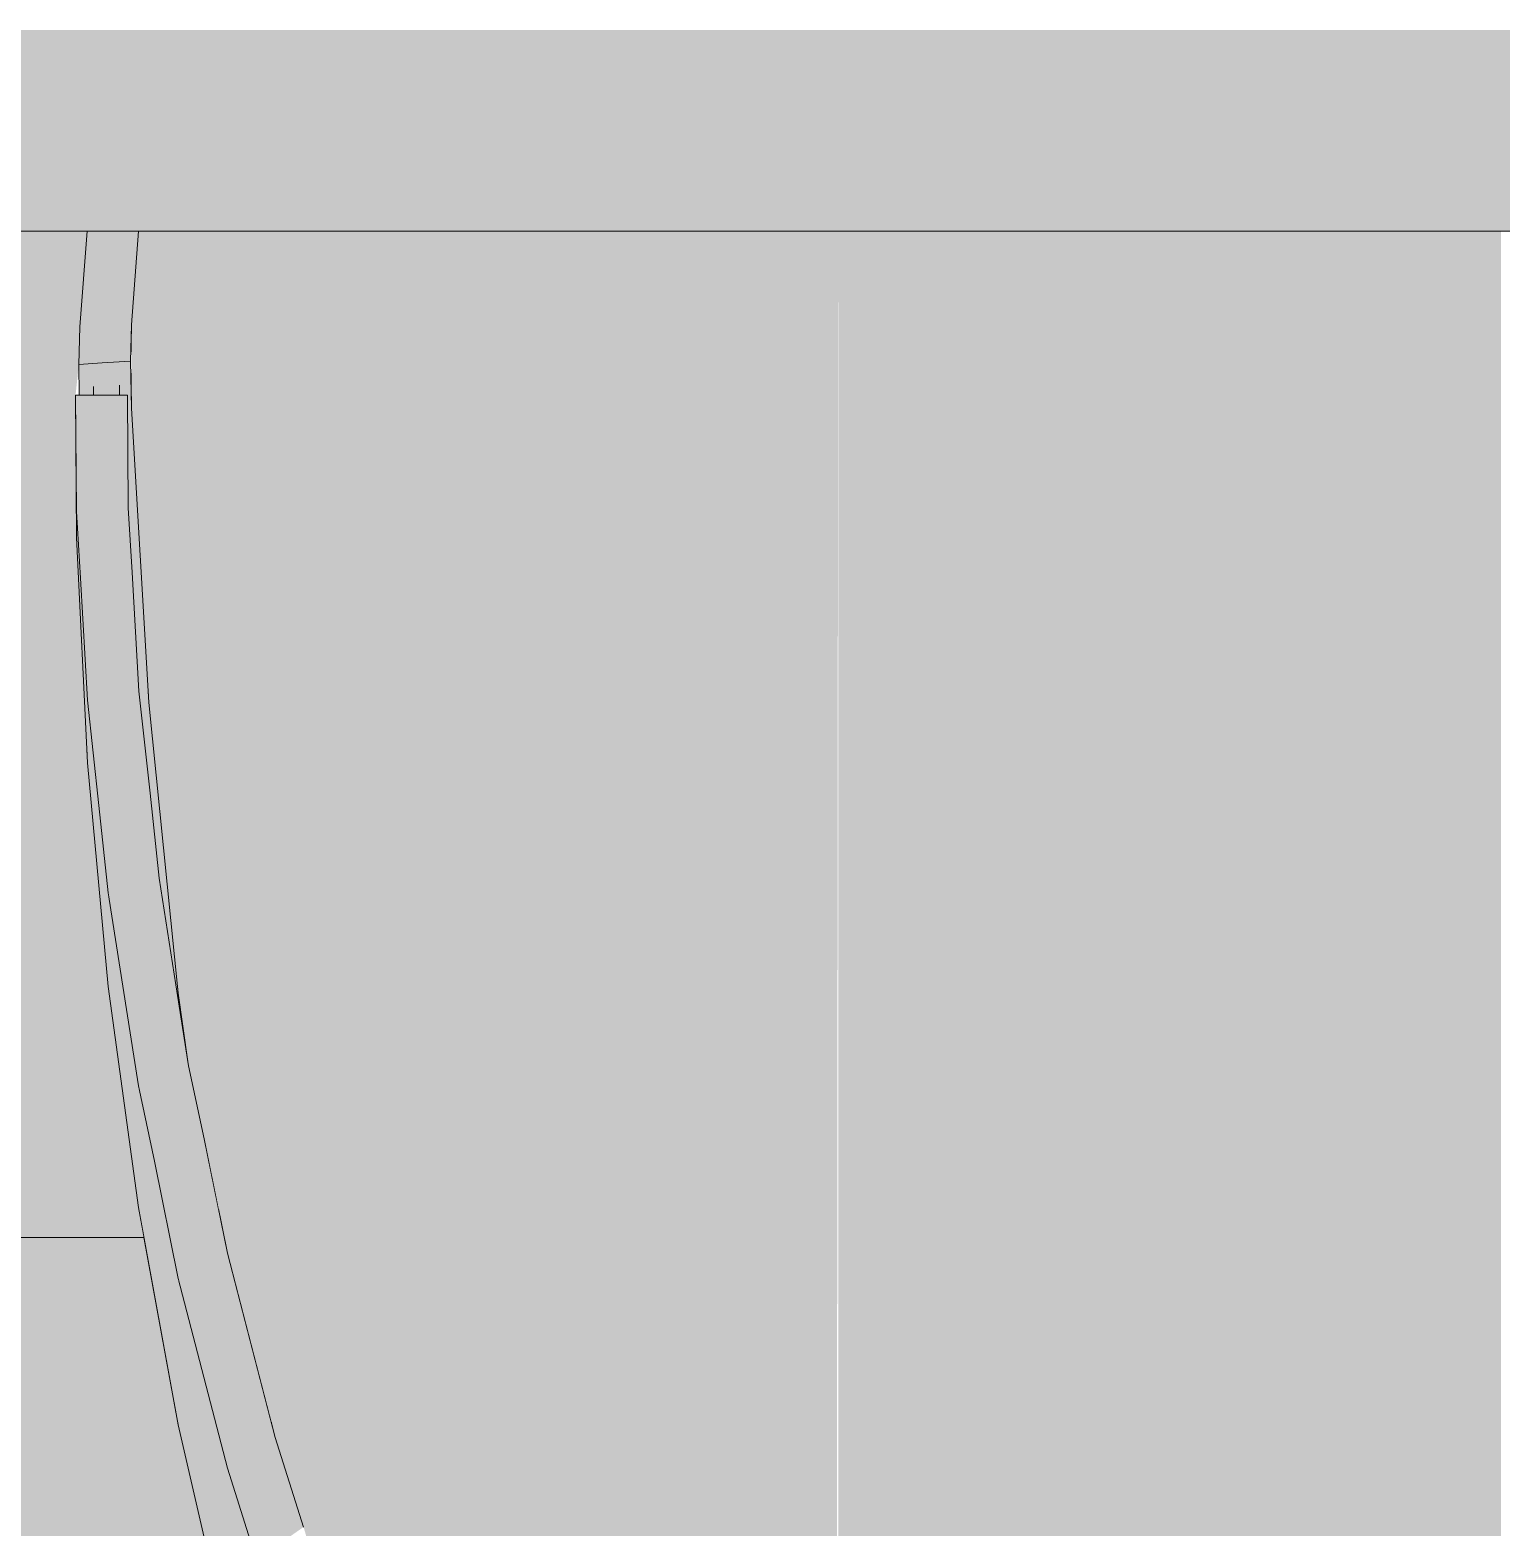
# Model space of a CAD drawing. Header units: centimetres. Extents: x -4381 to 5639, y -3920 to 4826.
# Drawn here: x 73.4591 to 73.6783, y 32.6855 to 32.9086 of the extents above; entities that cross this region are included whole.
import ezdxf
from ezdxf.xclip import XClip

# ---------------------------------------------------------------- set-up
doc = ezdxf.new("R2010")
doc.units = ezdxf.units.CM
doc.header["$MEASUREMENT"] = 0
doc.header["$XCLIPFRAME"] = 0
doc.set_wipeout_variables(frame=1)
doc.linetypes.add('Wipeout_Contour', pattern=[100, 0, -100])
for name, color, linetype in [('01- MOBILIER', 7, 'Continuous'), ('Drawing & Figure', 7, 'Continuous'), ('Structural - Combined', 7, 'Continuous')]:
    doc.layers.add(name, color=color, linetype=linetype)
for name, color, linetype, lineweight in [('01- MOBILIER_Pen_No__101', 252, 'Continuous', 5), ('01- MOBILIER_Pen_No__2', 8, 'Continuous', 5), ('01- MOBILIER_Pen_No__7', 7, 'Continuous', 5), ('Structural - Combined_Pen_No__1', 7, 'Continuous', 5)]:
    doc.layers.add(name, color=color, linetype=linetype, lineweight=lineweight)
for name, color, linetype, lineweight, true_color in [('01- MOBILIER_Pen_No__102', 7, 'Continuous', 5, 0xcccccc), ('01- MOBILIER_Pen_No__178', 7, 'Continuous', 5, 0xbda888), ('01- MOBILIER_Pen_No__180', 7, 'Continuous', 5, 0xe2e3c6), ('01- MOBILIER_Pen_No__186', 7, 'Continuous', 5, 0xe8e8e8), ('01- MOBILIER_Pen_No__62', 7, 'Continuous', 5, 0xaaaaaa), ('Structural - Combined_Pen_No__102', 7, 'Continuous', 5, 0xcccccc)]:
    doc.layers.add(name, color=color, linetype=linetype, lineweight=lineweight, true_color=true_color)

# ---------------------------------------------------------------- blocks, each defined once
blk = doc.blocks.new('Drawing_7_7', base_point=(-363.09186, 32.20361))
at = {"color": 254, "linetype": 'Wipeout_Contour', "lineweight": 0, "ltscale": 322.732372}
blk.add_wipeout([(72.57938, 32.9066), (74.75438, 32.9066), (74.75438, 32.90861), (72.57938, 32.90861)], dxfattribs=at).dxf.layer = '01- MOBILIER'
at = {"color": 254, "linetype": 'Wipeout_Contour', "lineweight": 0, "ltscale": 321.255348}
blk.add_wipeout([(73.47452, 32.87861), (73.46649, 32.86435), (73.47419, 32.86465), (73.47526, 32.87861)], dxfattribs=at).dxf.layer = '01- MOBILIER'
at = {"color": 254, "linetype": 'Wipeout_Contour', "lineweight": 0, "ltscale": 322.500868}
blk.add_wipeout([(73.66587, 32.87861), (73.66587, 32.62348), (73.67833, 32.62344), (73.67833, 32.87861)], dxfattribs=at).dxf.layer = '01- MOBILIER'
at = {"color": 254, "linetype": 'Wipeout_Contour', "lineweight": 0, "ltscale": 321.873014}
blk.add_wipeout([(73.47241, 32.85564), (73.46856, 32.85542), (73.46856, 32.85416), (73.47241, 32.85416)], dxfattribs=at).dxf.layer = '01- MOBILIER'
at = {"layer": '01- MOBILIER_Pen_No__186', "linetype": 'Continuous', "ltscale": 10}
for points in [[(72.57938, 32.9066), (74.75438, 32.9066), (74.75438, 32.90861), (72.57938, 32.90861)], [(73.47452, 32.87861), (73.46649, 32.86435), (73.47419, 32.86465), (73.47526, 32.87861)], [(73.66587, 32.87861), (73.66587, 32.62348), (73.67833, 32.62344), (73.67833, 32.87861)], [(73.47241, 32.85564), (73.46856, 32.85542), (73.46856, 32.85416), (73.47241, 32.85416)]]:
    blk.add_hatch(color=256, dxfattribs=at).paths.add_polyline_path(points)
at = {"color": 254, "linetype": 'Wipeout_Contour', "lineweight": 0, "ltscale": 322.726238}
blk.add_wipeout([(72.57938, 32.90111), (74.75438, 32.90111), (74.75438, 32.9066), (72.57938, 32.9066)], dxfattribs=at).dxf.layer = '01- MOBILIER'
at = {"color": 254, "linetype": 'Wipeout_Contour', "lineweight": 0, "ltscale": 242.004665}
blk.add_wipeout([(73.46649, 32.86435), (73.47452, 32.87861), (73.46762, 32.87861)], dxfattribs=at).dxf.layer = '01- MOBILIER'
at = {"color": 254, "linetype": 'Wipeout_Contour', "lineweight": 0, "ltscale": 322.455347}
blk.add_wipeout([(73.66587, 32.87861), (73.65342, 32.87861), (73.65342, 32.62344), (73.66587, 32.62348)], dxfattribs=at).dxf.layer = '01- MOBILIER'
at = {"layer": '01- MOBILIER_Pen_No__186', "linetype": 'Continuous', "ltscale": 10}
for points in [[(72.57938, 32.90111), (74.75438, 32.90111), (74.75438, 32.9066), (72.57938, 32.9066)], [(73.46649, 32.86435), (73.47452, 32.87861), (73.46762, 32.87861)], [(73.66587, 32.87861), (73.65342, 32.87861), (73.65342, 32.62344), (73.66587, 32.62348)]]:
    blk.add_hatch(color=256, dxfattribs=at).paths.add_polyline_path(points)
at = {"color": 254, "linetype": 'Wipeout_Contour', "lineweight": 0, "ltscale": 322.715634}
blk.add_wipeout([(72.57938, 32.89361), (74.75438, 32.89361), (74.75438, 32.90111), (72.57938, 32.90111)], dxfattribs=at).dxf.layer = '01- MOBILIER'
at = {"color": 254, "linetype": 'Wipeout_Contour', "lineweight": 0, "ltscale": 482.895384}
blk.add_wipeout([(73.62857, 32.62432), (73.63686, 32.62402), (73.65012, 32.62342), (73.65342, 32.62344), (73.65342, 32.87861), (73.62857, 32.87861)], dxfattribs=at).dxf.layer = '01- MOBILIER'
at = {"color": 254, "linetype": 'Wipeout_Contour', "lineweight": 0, "ltscale": 240.849314}
blk.add_wipeout([(73.47419, 32.86465), (73.46982, 32.85901), (73.47406, 32.85926)], dxfattribs=at).dxf.layer = '01- MOBILIER'
at = {"layer": '01- MOBILIER_Pen_No__102', "linetype": 'Continuous', "ltscale": 10}
blk.add_hatch(color=256, dxfattribs=at).paths.add_polyline_path([(72.57938, 32.89361), (74.75438, 32.89361), (74.75438, 32.90111), (72.57938, 32.90111)])
at = {"layer": '01- MOBILIER_Pen_No__186', "linetype": 'Continuous', "ltscale": 10}
for points in [[(73.62857, 32.62432), (73.63686, 32.62402), (73.65012, 32.62342), (73.65342, 32.62344), (73.65342, 32.87861), (73.62857, 32.87861)], [(73.47419, 32.86465), (73.46982, 32.85901), (73.47406, 32.85926)]]:
    blk.add_hatch(color=256, dxfattribs=at).paths.add_polyline_path(points)
at = {"color": 254, "linetype": 'Wipeout_Contour', "lineweight": 0, "ltscale": 322.703402}
blk.add_wipeout([(72.57938, 32.88611), (74.75438, 32.88611), (74.75438, 32.89361), (72.57938, 32.89361)], dxfattribs=at).dxf.layer = '01- MOBILIER'
at = {"color": 254, "linetype": 'Wipeout_Contour', "lineweight": 0, "ltscale": 483.157095}
blk.add_wipeout([(73.62857, 32.87861), (73.6039, 32.87861), (73.6039, 32.62592), (73.60796, 32.6256), (73.61863, 32.62469), (73.62857, 32.62432)], dxfattribs=at).dxf.layer = '01- MOBILIER'
at = {"color": 254, "linetype": 'Wipeout_Contour', "lineweight": 0, "ltscale": 322.432629}
blk.add_wipeout([(73.47419, 32.86465), (73.46649, 32.86435), (73.46635, 32.85872), (73.46982, 32.85901)], dxfattribs=at).dxf.layer = '01- MOBILIER'
at = {"layer": '01- MOBILIER_Pen_No__186', "linetype": 'Continuous', "ltscale": 10}
for points in [[(73.62857, 32.87861), (73.6039, 32.87861), (73.6039, 32.62592), (73.60796, 32.6256), (73.61863, 32.62469), (73.62857, 32.62432)], [(73.47419, 32.86465), (73.46649, 32.86435), (73.46635, 32.85872), (73.46982, 32.85901)]]:
    blk.add_hatch(color=256, dxfattribs=at).paths.add_polyline_path(points)
at = {"layer": '01- MOBILIER_Pen_No__62', "linetype": 'Continuous', "ltscale": 10}
blk.add_hatch(color=256, dxfattribs=at).paths.add_polyline_path([(72.57938, 32.88611), (74.75438, 32.88611), (74.75438, 32.89361), (72.57938, 32.89361)])
at = {"color": 254, "linetype": 'Wipeout_Contour', "lineweight": 0, "ltscale": 402.680805}
blk.add_wipeout([(73.57954, 32.87861), (73.57954, 32.62819), (73.58718, 32.62722), (73.6039, 32.62592), (73.6039, 32.87861)], dxfattribs=at).dxf.layer = '01- MOBILIER'
at = {"layer": '01- MOBILIER_Pen_No__186', "linetype": 'Continuous', "ltscale": 10}
blk.add_hatch(color=256, dxfattribs=at).paths.add_polyline_path([(73.57954, 32.87861), (73.57954, 32.62819), (73.58718, 32.62722), (73.6039, 32.62592), (73.6039, 32.87861)])
at = {"color": 254, "linetype": 'Wipeout_Contour', "lineweight": 0, "ltscale": 322.137592}
blk.add_wipeout([(73.55559, 32.63105), (73.57929, 32.62822), (73.57954, 32.87861), (73.55559, 32.87861)], dxfattribs=at).dxf.layer = '01- MOBILIER'
at = {"layer": '01- MOBILIER_Pen_No__186', "linetype": 'Continuous', "ltscale": 10}
blk.add_hatch(color=256, dxfattribs=at).paths.add_polyline_path([(73.55559, 32.63105), (73.57929, 32.62822), (73.57954, 32.87861), (73.55559, 32.87861)])
at = {"color": 254, "linetype": 'Wipeout_Contour', "lineweight": 0, "ltscale": 482.438711}
blk.add_wipeout([(73.53467, 32.87861), (73.53467, 32.63745), (73.54254, 32.63304), (73.55095, 32.63192), (73.55559, 32.63105), (73.55559, 32.87861)], dxfattribs=at).dxf.layer = '01- MOBILIER'
at = {"layer": '01- MOBILIER_Pen_No__186', "linetype": 'Continuous', "ltscale": 10}
blk.add_hatch(color=256, dxfattribs=at).paths.add_polyline_path([(73.53467, 32.87861), (73.53467, 32.63745), (73.54254, 32.63304), (73.55095, 32.63192), (73.55559, 32.63105), (73.55559, 32.87861)])
at = {"color": 254, "linetype": 'Wipeout_Contour', "lineweight": 0, "ltscale": 322.004462}
blk.add_wipeout([(73.53467, 32.87861), (73.52681, 32.87861), (73.52681, 32.64186), (73.53467, 32.63745)], dxfattribs=at).dxf.layer = '01- MOBILIER'
at = {"layer": '01- MOBILIER_Pen_No__186', "linetype": 'Continuous', "ltscale": 10}
blk.add_hatch(color=256, dxfattribs=at).paths.add_polyline_path([(73.53467, 32.87861), (73.52681, 32.87861), (73.52681, 32.64186), (73.53467, 32.63745)])
at = {"color": 254, "linetype": 'Wipeout_Contour', "lineweight": 0, "ltscale": 402.254271}
blk.add_wipeout([(73.51322, 32.65645), (73.51988, 32.6494), (73.52681, 32.64187), (73.52681, 32.87861), (73.51322, 32.87861)], dxfattribs=at).dxf.layer = '01- MOBILIER'
at = {"layer": '01- MOBILIER_Pen_No__186', "linetype": 'Continuous', "ltscale": 10}
blk.add_hatch(color=256, dxfattribs=at).paths.add_polyline_path([(73.51322, 32.65645), (73.51988, 32.6494), (73.52681, 32.64187), (73.52681, 32.87861), (73.51322, 32.87861)])
at = {"color": 254, "linetype": 'Wipeout_Contour', "lineweight": 0, "ltscale": 321.970374}
blk.add_wipeout([(73.50271, 32.87861), (73.50271, 32.67572), (73.51322, 32.65645), (73.51322, 32.87861)], dxfattribs=at).dxf.layer = '01- MOBILIER'
at = {"layer": '01- MOBILIER_Pen_No__186', "linetype": 'Continuous', "ltscale": 10}
blk.add_hatch(color=256, dxfattribs=at).paths.add_polyline_path([(73.50271, 32.87861), (73.50271, 32.67572), (73.51322, 32.65645), (73.51322, 32.87861)])
at = {"color": 254, "linetype": 'Wipeout_Contour', "lineweight": 0, "ltscale": 321.942391}
blk.add_wipeout([(73.49985, 32.68546), (73.50271, 32.67572), (73.50271, 32.87861), (73.49985, 32.87861)], dxfattribs=at).dxf.layer = '01- MOBILIER'
at = {"layer": '01- MOBILIER_Pen_No__186', "linetype": 'Continuous', "ltscale": 10}
blk.add_hatch(color=256, dxfattribs=at).paths.add_polyline_path([(73.49985, 32.68546), (73.50271, 32.67572), (73.50271, 32.87861), (73.49985, 32.87861)])
at = {"color": 254, "linetype": 'Wipeout_Contour', "lineweight": 0, "ltscale": 402.574898}
blk.add_wipeout([(73.4951, 32.70083), (73.49563, 32.69879), (73.49985, 32.68546), (73.49985, 32.87861), (73.4951, 32.87861)], dxfattribs=at).dxf.layer = '01- MOBILIER'
at = {"layer": '01- MOBILIER_Pen_No__186', "linetype": 'Continuous', "ltscale": 10}
blk.add_hatch(color=256, dxfattribs=at).paths.add_polyline_path([(73.4951, 32.70083), (73.49563, 32.69879), (73.49985, 32.68546), (73.49985, 32.87861), (73.4951, 32.87861)])
at = {"color": 254, "linetype": 'Wipeout_Contour', "lineweight": 0, "ltscale": 402.6022}
blk.add_wipeout([(73.4951, 32.87861), (73.48727, 32.87861), (73.48727, 32.7323), (73.4885, 32.7263), (73.4951, 32.70083)], dxfattribs=at).dxf.layer = '01- MOBILIER'
at = {"color": 254, "linetype": 'Wipeout_Contour', "lineweight": 0, "ltscale": 241.263493}
blk.add_wipeout([(73.49985, 32.68546), (73.49563, 32.69879), (73.4885, 32.69424)], dxfattribs=at).dxf.layer = '01- MOBILIER'
at = {"layer": '01- MOBILIER_Pen_No__180', "linetype": 'Continuous', "ltscale": 10}
for points in [[(73.4951, 32.87861), (73.48727, 32.87861), (73.48727, 32.7323), (73.4885, 32.7263), (73.4951, 32.70083)], [(73.49985, 32.68546), (73.49563, 32.69879), (73.4885, 32.69424)]]:
    blk.add_hatch(color=256, dxfattribs=at).paths.add_polyline_path(points)
at = {"color": 254, "linetype": 'Wipeout_Contour', "lineweight": 0, "ltscale": 482.71436}
blk.add_wipeout([(73.48115, 32.76504), (73.48262, 32.75485), (73.48502, 32.7433), (73.48727, 32.7323), (73.48727, 32.87861), (73.48115, 32.87861)], dxfattribs=at).dxf.layer = '01- MOBILIER'
at = {"color": 254, "linetype": 'Wipeout_Contour', "lineweight": 0, "ltscale": 241.468389}
blk.add_wipeout([(73.49563, 32.69879), (73.4885, 32.7263), (73.48118, 32.72252)], dxfattribs=at).dxf.layer = '01- MOBILIER'
at = {"color": 254, "linetype": 'Wipeout_Contour', "lineweight": 0, "ltscale": 241.35733}
blk.add_wipeout([(73.49985, 32.68546), (73.4885, 32.69424), (73.49283, 32.68053)], dxfattribs=at).dxf.layer = '01- MOBILIER'
at = {"layer": '01- MOBILIER_Pen_No__180', "linetype": 'Continuous', "ltscale": 10}
for points in [[(73.48115, 32.76504), (73.48262, 32.75485), (73.48502, 32.7433), (73.48727, 32.7323), (73.48727, 32.87861), (73.48115, 32.87861)], [(73.49563, 32.69879), (73.4885, 32.7263), (73.48118, 32.72252)], [(73.49985, 32.68546), (73.4885, 32.69424), (73.49283, 32.68053)]]:
    blk.add_hatch(color=256, dxfattribs=at).paths.add_polyline_path(points)
at = {"color": 254, "linetype": 'Wipeout_Contour', "lineweight": 0, "ltscale": 322.082079}
blk.add_wipeout([(73.48115, 32.87861), (73.47678, 32.87861), (73.47678, 32.80836), (73.48115, 32.76504)], dxfattribs=at).dxf.layer = '01- MOBILIER'
at = {"color": 254, "linetype": 'Wipeout_Contour', "lineweight": 0, "ltscale": 241.299639}
blk.add_wipeout([(73.4885, 32.7263), (73.48502, 32.7433), (73.47761, 32.74)], dxfattribs=at).dxf.layer = '01- MOBILIER'
at = {"color": 254, "linetype": 'Wipeout_Contour', "lineweight": 0, "ltscale": 241.170266}
blk.add_wipeout([(73.49563, 32.69879), (73.48118, 32.72252), (73.4885, 32.69424)], dxfattribs=at).dxf.layer = '01- MOBILIER'
at = {"layer": '01- MOBILIER_Pen_No__180', "linetype": 'Continuous', "ltscale": 10}
for points in [[(73.48115, 32.87861), (73.47678, 32.87861), (73.47678, 32.80836), (73.48115, 32.76504)], [(73.49563, 32.69879), (73.48118, 32.72252), (73.4885, 32.69424)]]:
    blk.add_hatch(color=256, dxfattribs=at).paths.add_polyline_path(points)
at = {"layer": '01- MOBILIER_Pen_No__186', "linetype": 'Continuous', "ltscale": 10}
blk.add_hatch(color=256, dxfattribs=at).paths.add_polyline_path([(73.4885, 32.7263), (73.48502, 32.7433), (73.47761, 32.74)])
at = {"color": 254, "linetype": 'Wipeout_Contour', "lineweight": 0, "ltscale": 402.898434}
blk.add_wipeout([(73.47419, 32.86465), (73.47419, 32.85222), (73.47678, 32.80836), (73.47678, 32.87861), (73.47526, 32.87861)], dxfattribs=at).dxf.layer = '01- MOBILIER'
at = {"color": 254, "linetype": 'Wipeout_Contour', "lineweight": 0, "ltscale": 241.368981}
blk.add_wipeout([(73.4885, 32.7263), (73.47761, 32.74), (73.48118, 32.72252)], dxfattribs=at).dxf.layer = '01- MOBILIER'
at = {"color": 254, "linetype": 'Wipeout_Contour', "lineweight": 0, "ltscale": 321.726184}
blk.add_wipeout([(73.4885, 32.66903), (73.49281, 32.65367), (73.49281, 32.68052), (73.4885, 32.69424)], dxfattribs=at).dxf.layer = '01- MOBILIER'
at = {"layer": '01- MOBILIER_Pen_No__178', "linetype": 'Continuous', "ltscale": 10}
blk.add_hatch(color=256, dxfattribs=at).paths.add_polyline_path([(73.4885, 32.66903), (73.49281, 32.65367), (73.49281, 32.68052), (73.4885, 32.69424)])
at = {"layer": '01- MOBILIER_Pen_No__180', "linetype": 'Continuous', "ltscale": 10}
for points in [[(73.47419, 32.86465), (73.47419, 32.85222), (73.47678, 32.80836), (73.47678, 32.87861), (73.47526, 32.87861)], [(73.4885, 32.7263), (73.47761, 32.74), (73.48118, 32.72252)]]:
    blk.add_hatch(color=256, dxfattribs=at).paths.add_polyline_path(points)
at = {"color": 254, "linetype": 'Wipeout_Contour', "lineweight": 0, "ltscale": 322.686722}
blk.add_wipeout([(72.57938, 32.87861), (74.75438, 32.87861), (74.75438, 32.88062), (72.57938, 32.88062)], dxfattribs=at).dxf.layer = '01- MOBILIER'
at = {"color": 254, "linetype": 'Wipeout_Contour', "lineweight": 0, "ltscale": 1451.005568}
blk.add_wipeout([(73.46982, 32.85901), (73.46635, 32.85872), (73.46643, 32.85416), (73.46856, 32.85416), (73.46856, 32.85542), (73.47241, 32.85564), (73.47248, 32.85416), (73.47359, 32.85416), (73.47371, 32.83736), (73.47428, 32.82773), (73.47531, 32.81004), (73.47697, 32.79483), (73.47832, 32.78217), (73.48262, 32.75485), (73.48115, 32.76504), (73.47678, 32.80836), (73.47419, 32.85222), (73.47406, 32.85926)], dxfattribs=at).dxf.layer = '01- MOBILIER'
at = {"color": 254, "linetype": 'Wipeout_Contour', "lineweight": 0, "ltscale": 321.749306}
blk.add_wipeout([(73.48118, 32.70069), (73.4885, 32.66903), (73.4885, 32.69424), (73.48118, 32.72252)], dxfattribs=at).dxf.layer = '01- MOBILIER'
at = {"layer": '01- MOBILIER_Pen_No__101', "linetype": 'Continuous', "ltscale": 10}
blk.add_hatch(color=256, dxfattribs=at).paths.add_polyline_path([(72.57938, 32.87861), (74.75438, 32.87861), (74.75438, 32.88062), (72.57938, 32.88062)])
at = {"layer": '01- MOBILIER_Pen_No__178', "linetype": 'Continuous', "ltscale": 10}
for points in [[(73.46982, 32.85901), (73.46635, 32.85872), (73.46643, 32.85416), (73.46856, 32.85416), (73.46856, 32.85542), (73.47241, 32.85564), (73.47248, 32.85416), (73.47359, 32.85416), (73.47371, 32.83736), (73.47428, 32.82773), (73.47531, 32.81004), (73.47697, 32.79483), (73.47832, 32.78217), (73.48262, 32.75485), (73.48115, 32.76504), (73.47678, 32.80836), (73.47419, 32.85222), (73.47406, 32.85926)], [(73.48118, 32.70069), (73.4885, 32.66903), (73.4885, 32.69424), (73.48118, 32.72252)]]:
    blk.add_hatch(color=256, dxfattribs=at).paths.add_polyline_path(points)
at = {"color": 254, "linetype": 'Wipeout_Contour', "lineweight": 0, "ltscale": 322.69282}
blk.add_wipeout([(72.57938, 32.88062), (74.75438, 32.88062), (74.75438, 32.88611), (72.57938, 32.88611)], dxfattribs=at).dxf.layer = '01- MOBILIER'
at = {"color": 254, "linetype": 'Wipeout_Contour', "lineweight": 0, "ltscale": 241.198553}
blk.add_wipeout([(73.48502, 32.7433), (73.48272, 32.75419), (73.47525, 32.75121)], dxfattribs=at).dxf.layer = '01- MOBILIER'
at = {"layer": '01- MOBILIER_Pen_No__186', "linetype": 'Continuous', "ltscale": 10}
blk.add_hatch(color=256, dxfattribs=at).paths.add_polyline_path([(73.48502, 32.7433), (73.48272, 32.75419), (73.47525, 32.75121)])
at = {"layer": '01- MOBILIER_Pen_No__2', "linetype": 'Continuous', "ltscale": 10}
blk.add_hatch(color=256, dxfattribs=at).paths.add_polyline_path([(72.57938, 32.88062), (74.75438, 32.88062), (74.75438, 32.88611), (72.57938, 32.88611)])
at = {"color": 254, "linetype": 'Wipeout_Contour', "lineweight": 0, "ltscale": 241.416322}
blk.add_wipeout([(73.48272, 32.75419), (73.47832, 32.78217), (73.47073, 32.78)], dxfattribs=at).dxf.layer = '01- MOBILIER'
at = {"color": 254, "linetype": 'Wipeout_Contour', "lineweight": 0, "ltscale": 241.490386}
blk.add_wipeout([(73.48502, 32.7433), (73.47525, 32.75121), (73.47761, 32.74)], dxfattribs=at).dxf.layer = '01- MOBILIER'
at = {"layer": '01- MOBILIER_Pen_No__186', "linetype": 'Continuous', "ltscale": 10}
for points in [[(73.48272, 32.75419), (73.47832, 32.78217), (73.47073, 32.78)], [(73.48502, 32.7433), (73.47525, 32.75121), (73.47761, 32.74)]]:
    blk.add_hatch(color=256, dxfattribs=at).paths.add_polyline_path(points)
at = {"color": 254, "linetype": 'Wipeout_Contour', "lineweight": 0, "ltscale": 241.207336}
blk.add_wipeout([(73.47832, 32.78217), (73.47697, 32.79483), (73.46935, 32.79303)], dxfattribs=at).dxf.layer = '01- MOBILIER'
at = {"color": 254, "linetype": 'Wipeout_Contour', "lineweight": 0, "ltscale": 241.300828}
blk.add_wipeout([(73.48272, 32.75419), (73.47073, 32.78), (73.47525, 32.75121)], dxfattribs=at).dxf.layer = '01- MOBILIER'
at = {"layer": '01- MOBILIER_Pen_No__186', "linetype": 'Continuous', "ltscale": 10}
for points in [[(73.47832, 32.78217), (73.47697, 32.79483), (73.46935, 32.79303)], [(73.48272, 32.75419), (73.47073, 32.78), (73.47525, 32.75121)]]:
    blk.add_hatch(color=256, dxfattribs=at).paths.add_polyline_path(points)
at = {"layer": '01- MOBILIER_Pen_No__7', "linetype": 'Continuous', "ltscale": 10}
for p, q in [((73.48262, 32.75485), (73.48115, 32.76504)), ((73.48502, 32.7433), (73.48272, 32.75419))]:
    blk.add_line(p, q, dxfattribs=at)
at = {"color": 254, "linetype": 'Wipeout_Contour', "lineweight": 0, "ltscale": 241.268963}
blk.add_wipeout([(73.47697, 32.79483), (73.47531, 32.81004), (73.46764, 32.8087)], dxfattribs=at).dxf.layer = '01- MOBILIER'
at = {"color": 254, "linetype": 'Wipeout_Contour', "lineweight": 0, "ltscale": 241.549814}
blk.add_wipeout([(73.47832, 32.78217), (73.46935, 32.79303), (73.47073, 32.78)], dxfattribs=at).dxf.layer = '01- MOBILIER'
at = {"color": 254, "linetype": 'Wipeout_Contour', "lineweight": 0, "ltscale": 402.427341}
blk.add_wipeout([(73.47525, 32.73307), (73.48118, 32.70069), (73.48118, 32.72252), (73.47761, 32.74), (73.47525, 32.75121)], dxfattribs=at).dxf.layer = '01- MOBILIER'
at = {"layer": '01- MOBILIER_Pen_No__178', "linetype": 'Continuous', "ltscale": 10}
blk.add_hatch(color=256, dxfattribs=at).paths.add_polyline_path([(73.47525, 32.73307), (73.48118, 32.70069), (73.48118, 32.72252), (73.47761, 32.74), (73.47525, 32.75121)])
at = {"layer": '01- MOBILIER_Pen_No__186', "linetype": 'Continuous', "ltscale": 10}
for points in [[(73.47697, 32.79483), (73.47531, 32.81004), (73.46764, 32.8087)], [(73.47832, 32.78217), (73.46935, 32.79303), (73.47073, 32.78)]]:
    blk.add_hatch(color=256, dxfattribs=at).paths.add_polyline_path(points)
at = {"layer": '01- MOBILIER_Pen_No__7', "linetype": 'Continuous', "ltscale": 10}
blk.add_line((73.48272, 32.75419), (73.47832, 32.78217), dxfattribs=at)
at = {"color": 254, "linetype": 'Wipeout_Contour', "lineweight": 0, "ltscale": 241.247963}
blk.add_wipeout([(73.47531, 32.81004), (73.47428, 32.82773), (73.46659, 32.82691)], dxfattribs=at).dxf.layer = '01- MOBILIER'
at = {"color": 254, "linetype": 'Wipeout_Contour', "lineweight": 0, "ltscale": 241.514656}
blk.add_wipeout([(73.47697, 32.79483), (73.46764, 32.8087), (73.46935, 32.79303)], dxfattribs=at).dxf.layer = '01- MOBILIER'
at = {"color": 254, "linetype": 'Wipeout_Contour', "lineweight": 0, "ltscale": 321.815332}
blk.add_wipeout([(73.47073, 32.76601), (73.47525, 32.73307), (73.47525, 32.75121), (73.47073, 32.78)], dxfattribs=at).dxf.layer = '01- MOBILIER'
at = {"color": 254, "linetype": 'Wipeout_Contour', "lineweight": 0, "ltscale": 1764.363281}
blk.add_wipeout([(72.99715, 32.6093), (73.00186, 32.55361), (73.51089, 32.55361), (73.5156, 32.6093), (73.51267, 32.61263), (73.50781, 32.61804), (73.50306, 32.62709), (73.50066, 32.63204), (73.49603, 32.64157), (73.49281, 32.65362), (73.4885, 32.66903), (73.48118, 32.70069), (73.47607, 32.72861), (73.03669, 32.72861), (73.03157, 32.70069), (73.02426, 32.66903), (73.01994, 32.65367), (73.01672, 32.64157), (73.01221, 32.63226), (73.0097, 32.62709), (73.00495, 32.61804), (73.00009, 32.61263)], dxfattribs=at).dxf.layer = 'Structural - Combined'
at = {"layer": '01- MOBILIER_Pen_No__178', "linetype": 'Continuous', "ltscale": 10}
blk.add_hatch(color=256, dxfattribs=at).paths.add_polyline_path([(73.47073, 32.76601), (73.47525, 32.73307), (73.47525, 32.75121), (73.47073, 32.78)])
at = {"layer": '01- MOBILIER_Pen_No__186', "linetype": 'Continuous', "ltscale": 10}
for points in [[(73.47531, 32.81004), (73.47428, 32.82773), (73.46659, 32.82691)], [(73.47697, 32.79483), (73.46764, 32.8087), (73.46935, 32.79303)]]:
    blk.add_hatch(color=256, dxfattribs=at).paths.add_polyline_path(points)
at = {"layer": 'Structural - Combined_Pen_No__102', "linetype": 'Continuous', "ltscale": 10}
blk.add_hatch(color=256, dxfattribs=at).paths.add_polyline_path([(72.99715, 32.6093), (73.00186, 32.55361), (73.51089, 32.55361), (73.5156, 32.6093), (73.51267, 32.61263), (73.50781, 32.61804), (73.50306, 32.62709), (73.50066, 32.63204), (73.49603, 32.64157), (73.49281, 32.65362), (73.4885, 32.66903), (73.48118, 32.70069), (73.47607, 32.72861), (73.03669, 32.72861), (73.03157, 32.70069), (73.02426, 32.66903), (73.01994, 32.65367), (73.01672, 32.64157), (73.01221, 32.63226), (73.0097, 32.62709), (73.00495, 32.61804), (73.00009, 32.61263)])
at = {"layer": '01- MOBILIER_Pen_No__7', "linetype": 'Continuous', "ltscale": 10}
for p, q in [((73.4885, 32.7263), (73.48502, 32.7433)), ((73.48118, 32.72252), (73.47761, 32.74)), ((73.49563, 32.69879), (73.4885, 32.7263)), ((73.4885, 32.69424), (73.48118, 32.72252)), ((73.48118, 32.70069), (73.4885, 32.66903)), ((73.49985, 32.68546), (73.49563, 32.69879)), ((73.49283, 32.68053), (73.4885, 32.69424))]:
    blk.add_line(p, q, dxfattribs=at)
at = {"color": 254, "linetype": 'Wipeout_Contour', "lineweight": 0, "ltscale": 241.571562}
blk.add_wipeout([(73.47531, 32.81004), (73.46659, 32.82691), (73.46764, 32.8087)], dxfattribs=at).dxf.layer = '01- MOBILIER'
at = {"layer": '01- MOBILIER_Pen_No__186', "linetype": 'Continuous', "ltscale": 10}
blk.add_hatch(color=256, dxfattribs=at).paths.add_polyline_path([(73.47531, 32.81004), (73.46659, 32.82691), (73.46764, 32.8087)])
at = {"color": 254, "linetype": 'Wipeout_Contour', "lineweight": 0, "ltscale": 241.215039}
blk.add_wipeout([(73.47428, 32.82773), (73.47371, 32.83736), (73.46599, 32.83684)], dxfattribs=at).dxf.layer = '01- MOBILIER'
at = {"color": 254, "linetype": 'Wipeout_Contour', "lineweight": 0, "ltscale": 402.321309}
blk.add_wipeout([(73.46764, 32.79936), (73.47073, 32.76601), (73.47073, 32.78), (73.46935, 32.79303), (73.46764, 32.8087)], dxfattribs=at).dxf.layer = '01- MOBILIER'
at = {"layer": '01- MOBILIER_Pen_No__178', "linetype": 'Continuous', "ltscale": 10}
blk.add_hatch(color=256, dxfattribs=at).paths.add_polyline_path([(73.46764, 32.79936), (73.47073, 32.76601), (73.47073, 32.78), (73.46935, 32.79303), (73.46764, 32.8087)])
at = {"layer": '01- MOBILIER_Pen_No__186', "linetype": 'Continuous', "ltscale": 10}
blk.add_hatch(color=256, dxfattribs=at).paths.add_polyline_path([(73.47428, 32.82773), (73.47371, 32.83736), (73.46599, 32.83684)])
at = {"color": 254, "linetype": 'Wipeout_Contour', "lineweight": 0, "ltscale": 241.635763}
blk.add_wipeout([(73.47428, 32.82773), (73.46599, 32.83684), (73.46659, 32.82691)], dxfattribs=at).dxf.layer = '01- MOBILIER'
at = {"layer": '01- MOBILIER_Pen_No__186', "linetype": 'Continuous', "ltscale": 10}
blk.add_hatch(color=256, dxfattribs=at).paths.add_polyline_path([(73.47428, 32.82773), (73.46599, 32.83684), (73.46659, 32.82691)])
at = {"color": 254, "linetype": 'Wipeout_Contour', "lineweight": 0, "ltscale": 241.204314}
blk.add_wipeout([(73.46587, 32.85416), (73.47371, 32.83736), (73.47359, 32.85416)], dxfattribs=at).dxf.layer = '01- MOBILIER'
at = {"layer": '01- MOBILIER_Pen_No__186', "linetype": 'Continuous', "ltscale": 10}
blk.add_hatch(color=256, dxfattribs=at).paths.add_polyline_path([(73.46587, 32.85416), (73.47371, 32.83736), (73.47359, 32.85416)])
at = {"color": 254, "linetype": 'Wipeout_Contour', "lineweight": 0, "ltscale": 241.680037}
blk.add_wipeout([(73.46587, 32.85416), (73.46599, 32.83684), (73.47371, 32.83736)], dxfattribs=at).dxf.layer = '01- MOBILIER'
at = {"layer": '01- MOBILIER_Pen_No__186', "linetype": 'Continuous', "ltscale": 10}
blk.add_hatch(color=256, dxfattribs=at).paths.add_polyline_path([(73.46587, 32.85416), (73.46599, 32.83684), (73.47371, 32.83736)])
at = {"color": 254, "linetype": 'Wipeout_Contour', "lineweight": 0, "ltscale": 402.606446}
blk.add_wipeout([(73.46599, 32.83296), (73.46764, 32.79936), (73.46764, 32.8087), (73.46659, 32.82691), (73.46599, 32.83684)], dxfattribs=at).dxf.layer = '01- MOBILIER'
at = {"layer": '01- MOBILIER_Pen_No__178', "linetype": 'Continuous', "ltscale": 10}
blk.add_hatch(color=256, dxfattribs=at).paths.add_polyline_path([(73.46599, 32.83296), (73.46764, 32.79936), (73.46764, 32.8087), (73.46659, 32.82691), (73.46599, 32.83684)])
at = {"color": 254, "linetype": 'Wipeout_Contour', "lineweight": 0, "ltscale": 1445.32094}
blk.add_wipeout([(73.03751, 32.73307), (73.03669, 32.72861), (73.47607, 32.72861), (73.47525, 32.73307), (73.47073, 32.76601), (73.46764, 32.79936), (73.46599, 32.83296), (73.46587, 32.85416), (73.46635, 32.85872), (73.46649, 32.86435), (73.46762, 32.87861), (73.04514, 32.87861), (73.04627, 32.86435), (73.04641, 32.85872), (73.04632, 32.85416), (73.04676, 32.83296), (73.04512, 32.79936), (73.04203, 32.76601)], dxfattribs=at).dxf.layer = 'Structural - Combined'
at = {"layer": 'Structural - Combined_Pen_No__102', "linetype": 'Continuous', "ltscale": 10}
blk.add_hatch(color=256, dxfattribs=at).paths.add_polyline_path([(73.03751, 32.73307), (73.03669, 32.72861), (73.47607, 32.72861), (73.47525, 32.73307), (73.47073, 32.76601), (73.46764, 32.79936), (73.46599, 32.83296), (73.46587, 32.85416), (73.46635, 32.85872), (73.46649, 32.86435), (73.46762, 32.87861), (73.04514, 32.87861), (73.04627, 32.86435), (73.04641, 32.85872), (73.04632, 32.85416), (73.04676, 32.83296), (73.04512, 32.79936), (73.04203, 32.76601)])
at = {"layer": '01- MOBILIER_Pen_No__7', "linetype": 'Continuous', "ltscale": 10}
for p, q in [((74.75438, 32.87861), (72.57938, 32.87861)), ((73.46762, 32.87861), (73.46649, 32.86435)), ((73.47526, 32.87861), (73.47419, 32.86465)), ((73.46649, 32.86435), (73.46635, 32.85872)), ((73.47419, 32.86465), (73.47406, 32.85926)), ((73.46982, 32.85901), (73.46635, 32.85872)), ((73.46635, 32.85872), (73.46643, 32.85417)), ((73.47406, 32.85926), (73.46982, 32.85901)), ((73.47419, 32.85222), (73.47406, 32.85926)), ((73.46599, 32.83684), (73.46587, 32.85417)), ((73.46587, 32.85417), (73.46599, 32.83296)), ((73.47359, 32.85417), (73.46587, 32.85417)), ((73.46856, 32.85545), (73.46856, 32.85417)), ((73.47241, 32.85567), (73.47241, 32.85417)), ((73.47371, 32.83736), (73.47359, 32.85417)), ((73.47678, 32.80836), (73.47419, 32.85222)), ((73.46659, 32.82691), (73.46599, 32.83684)), ((73.47429, 32.82773), (73.47371, 32.83736)), ((73.46599, 32.83296), (73.46764, 32.79936)), ((73.46764, 32.8087), (73.46659, 32.82691)), ((73.47531, 32.81004), (73.47429, 32.82773)), ((73.47697, 32.79483), (73.47531, 32.81004)), ((73.46935, 32.79303), (73.46764, 32.8087)), ((73.48115, 32.76504), (73.47678, 32.80836)), ((73.46764, 32.79936), (73.47073, 32.76601)), ((73.47832, 32.78217), (73.47697, 32.79483)), ((73.47073, 32.78), (73.46935, 32.79303)), ((73.47525, 32.75121), (73.47073, 32.78)), ((73.47073, 32.76601), (73.47525, 32.73307)), ((73.47761, 32.74), (73.47525, 32.75121)), ((73.47525, 32.73307), (73.48118, 32.70069))]:
    blk.add_line(p, q, dxfattribs=at)
at = {"layer": 'Structural - Combined_Pen_No__1', "linetype": 'Continuous', "ltscale": 10}
blk.add_line((73.47607, 32.72861), (73.03669, 32.72861), dxfattribs=at)

msp = doc.modelspace()

# ---------------------------------------------------------------- block references
at = {"layer": 'Drawing & Figure', "color": 151, "linetype": 'Continuous', "lineweight": 5, "ltscale": 10, "true_color": 0x80c2ff}
ref = msp.add_blockref('Drawing_7_7', (-363.09186, 32.20361), dxfattribs=at)
XClip(ref).set_block_clipping_path([(51.7463984619, 23.6253966175), (100.4426918859, 45.1170657245)])

doc.saveas('drawing.dxf')
